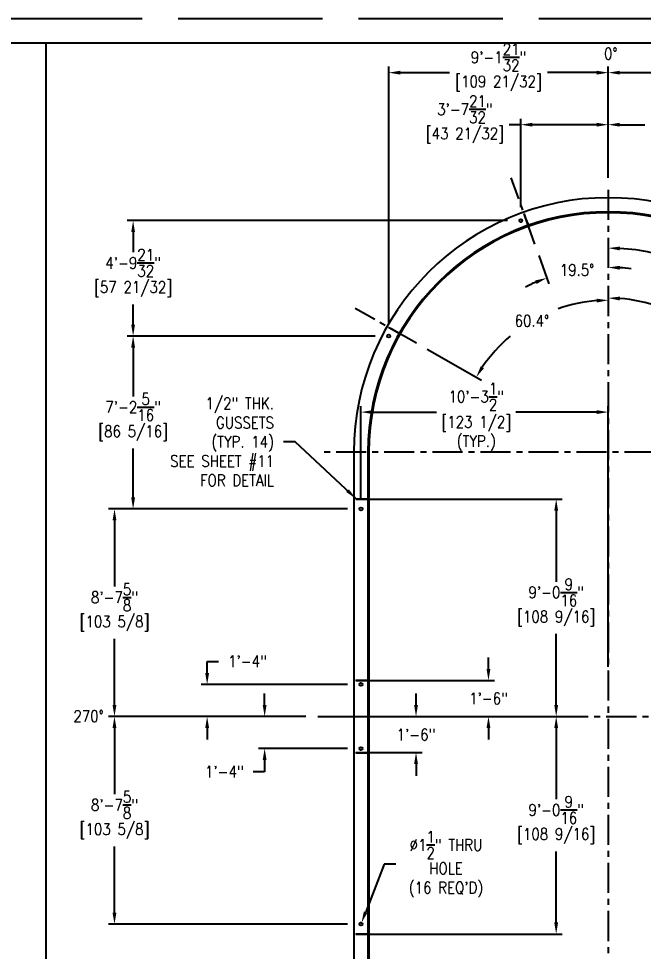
# Model space of a CAD drawing. Extents: x -965 to 2071, y 36 to 900.
# Drawn here: x 514.3 to 826.2, y 434.4 to 900 of the extents above; entities that cross this region are included whole.
import ezdxf
from ezdxf.enums import TextEntityAlignment as Align

# ---------------------------------------------------------------- set-up
doc = ezdxf.new("R2010")
doc.units = 0
doc.header["$LTSCALE"] = 12
doc.header["$MEASUREMENT"] = 0
doc.header["$PDMODE"] = 33
doc.header["$PDSIZE"] = -0.5
doc.linetypes.add('AM_ISO02W050', pattern=[7.5, 6, -1.5])
doc.linetypes.add('CENTER', pattern=[2, 1.25, -0.25, 0.25, -0.25])
doc.layers.get('0').update_dxf_attribs({"linetype": 'CONTINUOUS'})
doc.layers.get('Defpoints').update_dxf_attribs({"linetype": 'CONTINUOUS'})
for name, color, linetype in [('CENTER', 6, 'CENTER'), ('COVER', 3, 'CONTINUOUS'), ('DIM', 1, 'CONTINUOUS'), ('SHELL', 40, 'CONTINUOUS')]:
    doc.layers.add(name, color=color, linetype=linetype)
doc.layers.add('Equipment-AM_0', color=7, linetype='CONTINUOUS', lineweight=50)
doc.styles.add('ROMANS', font='ROMANS.shx', dxfattribs={"width": 0.85, "height": 5.76})
doc.styles.get("Standard").update_dxf_attribs({"font": 'sanss___.ttf'})
doc.dimstyles.get("Standard").update_dxf_attribs({"dimtxt": 0.18, "dimasz": 0.18, "dimexe": 0.18, "dimexo": 0.0625, "dimgap": 0.09, "dimtad": 0, "dimtih": 1, "dimtoh": 1, "dimdec": 4, "dimzin": 0, "dimdsep": 46, "dimtxsty": 'Standard', "dimcen": 0.09, "dimadec": 0, "dimazin": 0, "dimtfac": 1, "dimtdec": 4, "dimtofl": 0, "dimtmove": 0, "dimatfit": 3, "dimfxl": 1, "dimtolj": 1, "dimtzin": 0, "dimarcsym": 0})

# ---------------------------------------------------------------- blocks, each defined once
blk = doc.blocks.new('*D207')
at = {"layer": 'Defpoints', "color": 0, "transparency": 16777216}
for p in [(608.41, 567.64), (684.48, 567.64), (663.73, 551.64)]:
    blk.add_point(p, dxfattribs=at)
at = {"layer": 'DIM', "color": 0, "lineweight": -2, "transparency": 16777216}
for p, q in [((608.41, 573.4), (608.41, 579.16)), ((608.41, 579.16), (614.17, 579.16)), ((678.48, 567.64), (605.41, 567.64)), ((657.73, 551.64), (605.41, 551.64)), ((608.41, 545.88), (608.41, 540.12))]:
    blk.add_line(p, q, dxfattribs=at)
at = {"layer": 'DIM', "color": 0, "transparency": 16777216}
for points in [[(607.45, 573.4), (609.37, 573.4), (608.41, 567.64)], [(607.45, 545.88), (609.37, 545.88), (608.41, 551.64)]]:
    blk.add_solid(points, dxfattribs=at)
at = {"layer": 'DIM', "color": 0, "transparency": 16777216, "insert": (628.53, 579.16), "char_height": 5.76, "attachment_point": 5, "style": 'ROMANS'}
blk.add_mtext('\\A1;1\'-4"', dxfattribs=at)
blk = doc.blocks.new('*D208')
at = {"layer": 'Defpoints', "color": 0, "transparency": 16777216}
for p in [(663.73, 551.64), (637.13, 535.64), (684.48, 535.64)]:
    blk.add_point(p, dxfattribs=at)
at = {"layer": 'DIM', "color": 0, "lineweight": -2, "transparency": 16777216}
for p, q in [((637.13, 557.4), (637.13, 563.16)), ((657.73, 551.64), (634.13, 551.64)), ((678.48, 535.64), (634.13, 535.64)), ((637.13, 529.88), (637.13, 524.12)), ((637.13, 524.12), (631.37, 524.12))]:
    blk.add_line(p, q, dxfattribs=at)
at = {"layer": 'DIM', "color": 0, "transparency": 16777216}
for points in [[(636.17, 557.4), (638.09, 557.4), (637.13, 551.64)], [(636.17, 529.88), (638.09, 529.88), (637.13, 535.64)]]:
    blk.add_solid(points, dxfattribs=at)
at = {"layer": 'DIM', "color": 0, "transparency": 16777216, "insert": (617.01, 524.12), "char_height": 5.76, "attachment_point": 5, "style": 'ROMANS'}
blk.add_mtext('\\A1;1\'-4"', dxfattribs=at)
blk = doc.blocks.new('*D209')
at = {"layer": 'Defpoints', "color": 0, "transparency": 16777216}
for p in [(562.15, 655.26), (684.48, 655.26), (663.73, 551.64)]:
    blk.add_point(p, dxfattribs=at)
at = {"layer": 'DIM', "color": 0, "lineweight": -2, "transparency": 16777216}
for p, q in [((678.48, 655.26), (559.15, 655.26)), ((562.15, 649.5), (562.15, 616.48)), ((562.15, 557.4), (562.15, 590.42)), ((657.73, 551.64), (559.15, 551.64))]:
    blk.add_line(p, q, dxfattribs=at)
at = {"layer": 'DIM', "color": 0, "transparency": 16777216}
for points in [[(561.19, 649.5), (563.11, 649.5), (562.15, 655.26)], [(561.19, 557.4), (563.11, 557.4), (562.15, 551.64)]]:
    blk.add_solid(points, dxfattribs=at)
at = {"layer": 'DIM', "color": 0, "transparency": 16777216, "char_height": 5.76, "attachment_point": 5, "style": 'ROMANS'}
for s, insert in [('\\A1;8\'-7{\\H1x;\\S5/8;}"', (562.15, 611.13)), ('\\A1;[103 5/8]', (562.15, 598.1))]:
    blk.add_mtext(s, dxfattribs=dict(at, insert=insert))
blk = doc.blocks.new('*D210')
at = {"layer": 'Defpoints', "color": 0, "transparency": 16777216}
for p in [(685.23, 703.61), (685.23, 654.51), (808.73, 570.45)]:
    blk.add_point(p, dxfattribs=at)
at = {"layer": 'DIM', "color": 0, "lineweight": -2, "transparency": 16777216}
for p, q in [((685.23, 660.51), (685.23, 706.61)), ((690.99, 703.61), (722.94, 703.61)), ((802.97, 703.61), (762.63, 703.61)), ((808.73, 576.45), (808.73, 706.61))]:
    blk.add_line(p, q, dxfattribs=at)
at = {"layer": 'DIM', "color": 0, "transparency": 16777216}
for points in [[(690.99, 704.57), (690.99, 702.65), (685.23, 703.61)], [(802.97, 704.57), (802.97, 702.65), (808.73, 703.61)]]:
    blk.add_solid(points, dxfattribs=at)
at = {"layer": 'DIM', "color": 0, "transparency": 16777216, "char_height": 5.76, "attachment_point": 5, "style": 'ROMANS'}
for s, insert in [('\\A1;10\'-3{\\H1x;\\S1/2;}"', (742.79, 711.29)), ('\\A1;[123 1/2]\\P(TYP.)', (742.79, 692.91))]:
    blk.add_mtext(s, dxfattribs=dict(at, insert=insert))
blk = doc.blocks.new('*D211')
at = {"layer": 'Defpoints', "color": 0, "transparency": 16777216}
for p in [(663.73, 551.64), (562.15, 448.01), (684.48, 448.01)]:
    blk.add_point(p, dxfattribs=at)
at = {"layer": 'DIM', "color": 0, "lineweight": -2, "transparency": 16777216}
for p, q in [((657.73, 551.64), (559.15, 551.64)), ((562.15, 545.88), (562.15, 512.85)), ((562.15, 453.77), (562.15, 486.79)), ((678.48, 448.01), (559.15, 448.01))]:
    blk.add_line(p, q, dxfattribs=at)
at = {"layer": 'DIM', "color": 0, "transparency": 16777216}
for points in [[(561.19, 545.88), (563.11, 545.88), (562.15, 551.64)], [(561.19, 453.77), (563.11, 453.77), (562.15, 448.01)]]:
    blk.add_solid(points, dxfattribs=at)
at = {"layer": 'DIM', "color": 0, "transparency": 16777216, "char_height": 5.76, "attachment_point": 5, "style": 'ROMANS'}
for s, insert in [('\\A1;8\'-7{\\H1x;\\S5/8;}"', (562.15, 507.5)), ('\\A1;[103 5/8]', (562.15, 494.47))]:
    blk.add_mtext(s, dxfattribs=dict(at, insert=insert))
blk = doc.blocks.new('*D212')
at = {"layer": 'Defpoints', "color": 0, "transparency": 16777216}
for p in [(571.45, 741.57), (698.32, 741.57), (684.48, 655.26)]:
    blk.add_point(p, dxfattribs=at)
at = {"layer": 'DIM', "color": 0, "lineweight": -2, "transparency": 16777216}
for p, q in [((692.32, 741.57), (568.45, 741.57)), ((571.45, 735.81), (571.45, 711.45)), ((571.45, 661.02), (571.45, 685.39)), ((678.48, 655.26), (568.45, 655.26))]:
    blk.add_line(p, q, dxfattribs=at)
at = {"layer": 'DIM', "color": 0, "transparency": 16777216}
for points in [[(570.49, 735.81), (572.41, 735.81), (571.45, 741.57)], [(570.49, 661.02), (572.41, 661.02), (571.45, 655.26)]]:
    blk.add_solid(points, dxfattribs=at)
at = {"layer": 'DIM', "color": 0, "transparency": 16777216, "char_height": 5.76, "attachment_point": 5, "style": 'ROMANS'}
for s, insert in [('\\A1;7\'-2{\\H1x;\\S5/16;}"', (571.45, 706.1)), ('\\A1;[86 5/16]', (571.45, 693.07))]:
    blk.add_mtext(s, dxfattribs=dict(at, insert=insert))
blk = doc.blocks.new('*D213')
at = {"layer": 'Defpoints', "color": 0, "transparency": 16777216}
for p in [(571.45, 799.23), (764.32, 799.23), (698.32, 741.57)]:
    blk.add_point(p, dxfattribs=at)
at = {"layer": 'DIM', "color": 0, "lineweight": -2, "transparency": 16777216}
for p, q in [((758.32, 799.23), (568.45, 799.23)), ((571.45, 793.47), (571.45, 783.43)), ((571.45, 747.33), (571.45, 757.37)), ((692.32, 741.57), (568.45, 741.57))]:
    blk.add_line(p, q, dxfattribs=at)
at = {"layer": 'DIM', "color": 0, "transparency": 16777216}
for points in [[(570.49, 793.47), (572.41, 793.47), (571.45, 799.23)], [(570.49, 747.33), (572.41, 747.33), (571.45, 741.57)]]:
    blk.add_solid(points, dxfattribs=at)
at = {"layer": 'DIM', "color": 0, "transparency": 16777216, "char_height": 5.76, "attachment_point": 5, "style": 'ROMANS'}
for s, insert in [('\\A1;4\'-9{\\H1x;\\S21/32;}"', (571.45, 778.08)), ('\\A1;[57 21/32]', (571.45, 765.05))]:
    blk.add_mtext(s, dxfattribs=dict(at, insert=insert))
blk = doc.blocks.new('*D214')
at = {"layer": 'Defpoints', "color": 0, "transparency": 16777216}
for p in [(699.07, 873.04), (808.73, 814.57), (699.07, 742.32)]:
    blk.add_point(p, dxfattribs=at)
at = {"layer": 'DIM', "color": 0, "lineweight": -2, "transparency": 16777216}
for p, q in [((699.07, 748.32), (699.07, 876.04)), ((808.73, 820.57), (808.73, 876.04)), ((704.83, 873.04), (729.39, 873.04)), ((802.97, 873.04), (778.41, 873.04))]:
    blk.add_line(p, q, dxfattribs=at)
at = {"layer": 'DIM', "color": 0, "transparency": 16777216}
for points in [[(704.83, 874), (704.83, 872.08), (699.07, 873.04)], [(802.97, 874), (802.97, 872.08), (808.73, 873.04)]]:
    blk.add_solid(points, dxfattribs=at)
at = {"layer": 'DIM', "color": 0, "transparency": 16777216, "char_height": 5.76, "attachment_point": 5, "style": 'ROMANS'}
for s, insert in [('\\A1;9\'-1{\\H1x;\\S21/32;}"', (753.9, 880.72)), ('\\A1;[109 21/32]', (753.9, 867.69))]:
    blk.add_mtext(s, dxfattribs=dict(at, insert=insert))
blk = doc.blocks.new('*D215')
at = {"layer": 'Defpoints', "color": 0, "transparency": 16777216}
for p in [(765.07, 847.07), (808.73, 814.57), (765.07, 799.98)]:
    blk.add_point(p, dxfattribs=at)
at = {"layer": 'DIM', "color": 0, "lineweight": -2, "transparency": 16777216}
for p, q in [((765.07, 805.98), (765.07, 850.07)), ((808.73, 820.57), (808.73, 850.07)), ((765.07, 847.07), (759.31, 847.07)), ((802.97, 847.07), (770.83, 847.07))]:
    blk.add_line(p, q, dxfattribs=at)
at = {"layer": 'DIM', "color": 0, "transparency": 16777216}
for points in [[(770.83, 848.03), (770.83, 846.11), (765.07, 847.07)], [(802.97, 848.03), (802.97, 846.11), (808.73, 847.07)]]:
    blk.add_solid(points, dxfattribs=at)
at = {"layer": 'DIM', "color": 0, "transparency": 16777216, "char_height": 5.76, "attachment_point": 5, "style": 'ROMANS'}
for s, insert in [('\\A1;3\'-7{\\H1x;\\S21/32;}"', (737.14, 854.75)), ('\\A1;[43 21/32]', (737.14, 841.72))]:
    blk.add_mtext(s, dxfattribs=dict(at, insert=insert))
blk = doc.blocks.new('*D216')
at = {"layer": 'Defpoints', "color": 0, "transparency": 16777216}
for p in [(889.5, 847.07), (808.73, 814.57), (889.5, 777.81)]:
    blk.add_point(p, dxfattribs=at)
at = {"layer": 'DIM', "color": 0, "lineweight": -2, "transparency": 16777216}
for p, q in [((808.73, 820.57), (808.73, 850.07)), ((889.5, 783.81), (889.5, 850.07)), ((814.49, 847.07), (826.94, 847.07)), ((883.74, 847.07), (871.29, 847.07))]:
    blk.add_line(p, q, dxfattribs=at)
at = {"layer": 'DIM', "color": 0, "transparency": 16777216}
for points in [[(814.49, 848.03), (814.49, 846.11), (808.73, 847.07)], [(883.74, 848.03), (883.74, 846.11), (889.5, 847.07)]]:
    blk.add_solid(points, dxfattribs=at)
at = {"layer": 'DIM', "color": 0, "transparency": 16777216, "char_height": 5.76, "attachment_point": 5, "style": 'ROMANS'}
for s, insert in [('\\A1;6\'-8{\\H1x;\\S25/32;}"', (849.11, 854.75)), ('\\A1;[80 25/32]', (849.11, 841.72))]:
    blk.add_mtext(s, dxfattribs=dict(at, insert=insert))
blk = doc.blocks.new('*D217')
at = {"layer": 'Defpoints', "color": 0, "transparency": 16777216}
for p in [(917.1, 873.04), (808.73, 814.57), (917.1, 743.6)]:
    blk.add_point(p, dxfattribs=at)
at = {"layer": 'DIM', "color": 0, "lineweight": -2, "transparency": 16777216}
for p, q in [((808.73, 820.57), (808.73, 876.04)), ((917.1, 749.6), (917.1, 876.04)), ((814.49, 873.04), (843.07, 873.04)), ((911.34, 873.04), (882.76, 873.04))]:
    blk.add_line(p, q, dxfattribs=at)
at = {"layer": 'DIM', "color": 0, "transparency": 16777216}
for points in [[(814.49, 874), (814.49, 872.08), (808.73, 873.04)], [(911.34, 874), (911.34, 872.08), (917.1, 873.04)]]:
    blk.add_solid(points, dxfattribs=at)
at = {"layer": 'DIM', "color": 0, "transparency": 16777216, "char_height": 5.76, "attachment_point": 5, "style": 'ROMANS'}
for s, insert in [('\\A1;9\'-0{\\H1x;\\S3/8;}"', (862.92, 880.72)), ('\\A1;[108 3/8]', (862.92, 867.69))]:
    blk.add_mtext(s, dxfattribs=dict(at, insert=insert))
blk = doc.blocks.new('*D232')
at = {"layer": 'Defpoints', "color": 0, "transparency": 16777216}
for p in [(684.96, 447.31), (685.5, 448.71)]:
    blk.add_point(p, dxfattribs=at)
at = {"layer": 'DIM', "color": 0, "lineweight": -2, "transparency": 16777216}
for p, q in [((696.85, 477.94), (687.58, 454.08)), ((702.61, 477.94), (696.85, 477.94))]:
    blk.add_line(p, q, dxfattribs=at)
at = {"layer": 'DIM', "color": 0, "transparency": 16777216}
blk.add_solid([(686.69, 454.43), (688.48, 453.73), (685.5, 448.71)], dxfattribs=at)
at = {"layer": 'DIM', "color": 0, "transparency": 16777216, "insert": (727.69, 477.94), "char_height": 5.76, "attachment_point": 5, "style": 'ROMANS'}
blk.add_mtext('\\A1;∅1{\\H1x;\\S1/2;}" THRU\\PHOLE\\P(16 REQ\'D)', dxfattribs=at)
blk = doc.blocks.new('A$C85d14db1')
at = {"layer": 'Equipment-AM_0', "lineweight": 18}
for p, q in [((-41.81, 250.86), (-42.28, 250.69)), ((-42.28, 250.69), (-41.59, 248.81)), ((-41.81, 250.86), (-41.12, 248.99)), ((-41.12, 248.99), (-41.59, 248.81)), ((-41.59, 248.81), (-40.22, 245.06)), ((-41.12, 248.99), (-39.75, 245.23)), ((-39.75, 245.23), (-39.99, 245.14)), ((-109.44, 194.44), (-109.69, 194)), ((-109.69, 194), (-107.95, 193.01)), ((-109.44, 194.44), (-107.71, 193.45)), ((-107.71, 193.45), (-107.95, 193.01)), ((-107.95, 193.01), (-104.48, 191.03)), ((-107.71, 193.45), (-104.23, 191.47)), ((-104.35, 191.25), (-104.48, 191.03)), ((-126, 108.82), (-126, 108.32)), ((-126, 108.82), (-124, 108.82)), ((-126, 108.32), (-124, 108.32)), ((-124, 108.82), (-124, 108.32)), ((-124, 108.82), (-120, 108.82)), ((-124, 108.32), (-120, 108.32)), ((-126, 18.25), (-126, 17.75)), ((-126, 18.25), (-124, 18.25)), ((-126, 17.75), (-124, 17.75)), ((-124, 18.25), (-124, 17.75)), ((-124, 18.25), (-120, 18.25)), ((-124, 17.75), (-120, 17.75)), ((-126, -17.75), (-126, -18.25)), ((-126, -17.75), (-124, -17.75)), ((-126, -18.25), (-124, -18.25)), ((-124, -17.75), (-124, -18.25)), ((-124, -17.75), (-120, -17.75)), ((-124, -18.25), (-120, -18.25)), ((-126, -108.32), (-126, -108.82)), ((-126, -108.32), (-124, -108.32)), ((-126, -108.82), (-124, -108.82)), ((-124, -108.32), (-124, -108.82)), ((-124, -108.32), (-120, -108.32)), ((-124, -108.82), (-120, -108.82))]:
    blk.add_line(p, q, dxfattribs=at)
blk = doc.blocks.new('*D233')
at = {"layer": 'Defpoints', "color": 0, "transparency": 16777216}
for p in [(663.73, 551.64), (682.73, 533.64), (712.72, 533.64)]:
    blk.add_point(p, dxfattribs=at)
at = {"layer": 'DIM', "color": 0, "lineweight": -2, "transparency": 16777216}
for p, q in [((712.72, 557.4), (712.72, 563.16)), ((669.73, 551.64), (715.72, 551.64)), ((688.73, 533.64), (715.72, 533.64)), ((712.72, 527.88), (712.72, 522.12))]:
    blk.add_line(p, q, dxfattribs=at)
at = {"layer": 'DIM', "color": 0, "transparency": 16777216}
for points in [[(711.76, 557.4), (713.68, 557.4), (712.72, 551.64)], [(711.76, 527.88), (713.68, 527.88), (712.72, 533.64)]]:
    blk.add_solid(points, dxfattribs=at)
at = {"layer": 'DIM', "color": 0, "transparency": 16777216, "insert": (712.72, 542.64), "char_height": 5.76, "attachment_point": 5, "style": 'ROMANS'}
blk.add_mtext('\\A1;1\'-6"', dxfattribs=at)
blk = doc.blocks.new('*D234')
at = {"layer": 'Defpoints', "color": 0, "transparency": 16777216}
for p in [(682.73, 569.64), (748.9, 569.64), (663.73, 551.64)]:
    blk.add_point(p, dxfattribs=at)
at = {"layer": 'DIM', "color": 0, "lineweight": -2, "transparency": 16777216}
for p, q in [((748.9, 575.4), (748.9, 581.16)), ((688.73, 569.64), (751.9, 569.64)), ((669.73, 551.64), (751.9, 551.64)), ((748.9, 545.88), (748.9, 540.12))]:
    blk.add_line(p, q, dxfattribs=at)
at = {"layer": 'DIM', "color": 0, "transparency": 16777216}
for points in [[(747.94, 575.4), (749.86, 575.4), (748.9, 569.64)], [(747.94, 545.88), (749.86, 545.88), (748.9, 551.64)]]:
    blk.add_solid(points, dxfattribs=at)
at = {"layer": 'DIM', "color": 0, "transparency": 16777216, "insert": (748.9, 560.64), "char_height": 5.76, "attachment_point": 5, "style": 'ROMANS'}
blk.add_mtext('\\A1;1\'-6"', dxfattribs=at)
blk = doc.blocks.new('*D235')
at = {"layer": 'Defpoints', "color": 0, "transparency": 16777216}
for p in [(682.73, 660.2), (782.71, 660.2), (663.73, 551.64)]:
    blk.add_point(p, dxfattribs=at)
at = {"layer": 'DIM', "color": 0, "lineweight": -2, "transparency": 16777216}
for p, q in [((688.73, 660.2), (785.71, 660.2)), ((782.71, 654.44), (782.71, 618.95)), ((782.71, 557.4), (782.71, 592.89)), ((669.73, 551.64), (785.71, 551.64))]:
    blk.add_line(p, q, dxfattribs=at)
at = {"layer": 'DIM', "color": 0, "transparency": 16777216}
for points in [[(781.75, 654.44), (783.67, 654.44), (782.71, 660.2)], [(781.75, 557.4), (783.67, 557.4), (782.71, 551.64)]]:
    blk.add_solid(points, dxfattribs=at)
at = {"layer": 'DIM', "color": 0, "transparency": 16777216, "char_height": 5.76, "attachment_point": 5, "style": 'ROMANS'}
for s, insert in [('\\A1;9\'-0{\\H1x;\\S9/16;}"', (782.71, 613.6)), ('\\A1;[108 9/16]', (782.71, 600.57))]:
    blk.add_mtext(s, dxfattribs=dict(at, insert=insert))
blk = doc.blocks.new('*D236')
at = {"layer": 'Defpoints', "color": 0, "transparency": 16777216}
for p in [(663.73, 551.64), (682.73, 443.07), (782.71, 443.07)]:
    blk.add_point(p, dxfattribs=at)
at = {"layer": 'DIM', "color": 0, "lineweight": -2, "transparency": 16777216}
for p, q in [((669.73, 551.64), (785.71, 551.64)), ((782.71, 545.88), (782.71, 510.38)), ((782.71, 448.83), (782.71, 484.32)), ((688.73, 443.07), (785.71, 443.07))]:
    blk.add_line(p, q, dxfattribs=at)
at = {"layer": 'DIM', "color": 0, "transparency": 16777216}
for points in [[(781.75, 545.88), (783.67, 545.88), (782.71, 551.64)], [(781.75, 448.83), (783.67, 448.83), (782.71, 443.07)]]:
    blk.add_solid(points, dxfattribs=at)
at = {"layer": 'DIM', "color": 0, "transparency": 16777216, "char_height": 5.76, "attachment_point": 5, "style": 'ROMANS'}
for s, insert in [('\\A1;9\'-0{\\H1x;\\S9/16;}"', (782.71, 505.03)), ('\\A1;[108 9/16]', (782.71, 492))]:
    blk.add_mtext(s, dxfattribs=dict(at, insert=insert))
blk = doc.blocks.new('*D239')
at = {"layer": 'Defpoints', "color": 0, "transparency": 16777216}
for p in [(808.73, 814.57), (901.97, 795.08), (854.34, 774.67), (879.38, 768.08), (808.73, 279.66)]:
    blk.add_point(p, dxfattribs=at)
at = {"layer": 'DIM', "color": 0, "lineweight": -2, "transparency": 16777216}
blk.add_line((875.53, 763.47), (872.14, 759.43), dxfattribs=at)
for start, end in [(77.7728, 86.7584), (53.3221, 61.9053)]:
    blk.add_arc((808.73, 683.64), 101.82, start, end, dxfattribs=at)
at = {"layer": 'DIM', "color": 0, "transparency": 16777216}
for points in [[(814.46, 784.34), (814.51, 786.25), (808.73, 785.46)], [(870.14, 766.05), (868.95, 764.54), (874.07, 761.73)]]:
    blk.add_solid(points, dxfattribs=at)
at = {"layer": 'DIM', "color": 0, "transparency": 16777216, "insert": (843.49, 779.34), "char_height": 5.76, "attachment_point": 5, "style": 'ROMANS'}
blk.add_mtext('\\A1;39.9°', dxfattribs=at)
blk = doc.blocks.new('*D240')
at = {"layer": 'Defpoints', "color": 0, "transparency": 16777216}
for p in [(808.73, 814.57), (935.09, 755.39), (858.42, 742.29), (904.47, 738), (808.73, 279.66)]:
    blk.add_point(p, dxfattribs=at)
at = {"layer": 'DIM', "color": 0, "lineweight": -2, "transparency": 16777216}
blk.add_line((899.25, 735.04), (872.97, 720.12), dxfattribs=at)
for start, end in [(70.5492, 85.7062), (33.8844, 49.848)]:
    blk.add_arc((808.73, 683.64), 76.88, start, end, dxfattribs=at)
at = {"layer": 'DIM', "color": 0, "transparency": 16777216}
for points in [[(814.45, 759.34), (814.52, 761.26), (808.73, 760.52)], [(873.37, 727), (871.73, 725.99), (875.58, 721.6)]]:
    blk.add_solid(points, dxfattribs=at)
at = {"layer": 'DIM', "color": 0, "transparency": 16777216, "insert": (847.4, 750.08), "char_height": 5.76, "attachment_point": 5, "style": 'ROMANS'}
blk.add_mtext('\\A1;60.4°', dxfattribs=at)
blk = doc.blocks.new('*D241')
at = {"layer": 'Defpoints', "color": 0, "transparency": 16777216}
for p in [(760.24, 820.62), (808.73, 814.57), (771.99, 787.42), (798.3, 775.23), (808.73, 279.66)]:
    blk.add_point(p, dxfattribs=at)
at = {"layer": 'DIM', "color": 0, "lineweight": -2, "transparency": 16777216}
blk.add_line((773.99, 781.77), (778.97, 767.71), dxfattribs=at)
for start, end in [(82.8392, 86.4196), (113.072, 116.6524)]:
    blk.add_arc((808.73, 683.64), 92.19, start, end, dxfattribs=at)
at = {"layer": 'DIM', "color": 0, "transparency": 16777216}
for points in [[(814.45, 774.69), (814.51, 776.61), (808.73, 775.83)], [(772.25, 769.35), (772.95, 767.56), (777.97, 770.54)]]:
    blk.add_solid(points, dxfattribs=at)
at = {"layer": 'DIM', "color": 0, "transparency": 16777216, "insert": (793.12, 774.5), "char_height": 5.76, "attachment_point": 5, "style": 'ROMANS'}
blk.add_mtext('\\A1;19.5°', dxfattribs=at)
blk = doc.blocks.new('*D242')
at = {"layer": 'Defpoints', "color": 0, "transparency": 16777216}
for p in [(808.73, 814.57), (682.37, 755.39), (782.63, 754.82), (712.99, 738), (808.73, 279.66)]:
    blk.add_point(p, dxfattribs=at)
at = {"layer": 'DIM', "color": 0, "lineweight": -2, "transparency": 16777216}
blk.add_line((718.21, 735.04), (745.41, 719.59), dxfattribs=at)
for start, end in [(94.3538, 109.3064), (130.2759, 146.0556)]:
    blk.add_arc((808.73, 683.64), 75.82, start, end, dxfattribs=at)
at = {"layer": 'DIM', "color": 0, "transparency": 16777216}
for points in [[(802.94, 760.2), (803.01, 758.28), (808.73, 759.46)], [(746.65, 725.47), (745.01, 726.48), (742.8, 721.08)]]:
    blk.add_solid(points, dxfattribs=at)
at = {"layer": 'DIM', "color": 0, "transparency": 16777216, "insert": (770.58, 749.16), "char_height": 5.76, "attachment_point": 5, "style": 'ROMANS'}
blk.add_mtext('\\A1;60.4°', dxfattribs=at)
blk = doc.blocks.new('*D243')
at = {"layer": 'Defpoints', "color": 0, "transparency": 16777216}
for p in [(808.73, 814.57), (833.23, 322.84), (847.69, 319.75), (808.73, 279.66), (866.46, 271.64)]:
    blk.add_point(p, dxfattribs=at)
at = {"layer": 'DIM', "color": 0, "lineweight": -2, "transparency": 16777216}
blk.add_line((845.51, 325.34), (843.93, 329.41), dxfattribs=at)
for start, end in [(294.6162, 297.9218), (263.3889, 266.6944)]:
    blk.add_arc((808.73, 419.64), 99.85, start, end, dxfattribs=at)
at = {"layer": 'DIM', "color": 0, "transparency": 16777216}
for points in [[(850.69, 327.97), (849.95, 329.74), (845.02, 326.61)], [(803, 320.91), (802.94, 318.99), (808.73, 319.78)]]:
    blk.add_solid(points, dxfattribs=at)
at = {"layer": 'DIM', "color": 0, "transparency": 16777216, "insert": (826.69, 321.41), "char_height": 5.76, "attachment_point": 5, "style": 'ROMANS'}
blk.add_mtext('\\A1;21.3°', dxfattribs=at)
blk = doc.blocks.new('*D244')
at = {"layer": 'Defpoints', "color": 0, "transparency": 16777216}
for p in [(808.73, 814.57), (799.24, 336.34), (772.95, 318.56), (808.73, 279.66), (755.72, 269.88)]:
    blk.add_point(p, dxfattribs=at)
at = {"layer": 'DIM', "color": 0, "lineweight": -2, "transparency": 16777216}
for p, q in [((775.39, 342.71), (769.63, 342.71)), ((774.95, 324.22), (781.75, 343.43))]:
    blk.add_line(p, q, dxfattribs=at)
for start, end in [(246.5712, 250.5084), (254.4456, 266.0628)]:
    blk.add_arc((808.73, 419.64), 83.84, start, end, dxfattribs=at)
at = {"layer": 'DIM', "color": 0, "transparency": 16777216}
for points in [[(785.96, 337.95), (786.54, 339.78), (780.75, 340.6)], [(803, 336.95), (802.94, 335.04), (808.73, 335.8)]]:
    blk.add_solid(points, dxfattribs=at)
at = {"layer": 'DIM', "color": 0, "transparency": 16777216, "insert": (756.79, 342.71), "char_height": 5.76, "attachment_point": 5, "style": 'ROMANS'}
blk.add_mtext('\\A1;19.5°', dxfattribs=at)
blk = doc.blocks.new('*D245')
at = {"layer": 'Defpoints', "color": 0, "transparency": 16777216}
for p in [(808.73, 814.57), (903.6, 369.68), (831.33, 359.95), (949.29, 345.62), (808.73, 279.66)]:
    blk.add_point(p, dxfattribs=at)
at = {"layer": 'DIM', "color": 0, "lineweight": -2, "transparency": 16777216}
blk.add_line((898.29, 372.47), (862.55, 391.3), dxfattribs=at)
for start, end in [(312.6246, 327.0561), (275.1726, 288.1715)]:
    blk.add_arc((808.73, 419.64), 63.82, start, end, dxfattribs=at)
at = {"layer": 'DIM', "color": 0, "transparency": 16777216}
for points in [[(861.46, 385.41), (863.12, 384.44), (865.2, 389.9)], [(814.53, 355.11), (814.44, 357.03), (808.73, 355.81)]]:
    blk.add_solid(points, dxfattribs=at)
at = {"layer": 'DIM', "color": 0, "transparency": 16777216, "insert": (841.71, 364.99), "char_height": 5.76, "attachment_point": 5, "style": 'ROMANS'}
blk.add_mtext('\\A1;62.2°', dxfattribs=at)
blk = doc.blocks.new('*D246')
at = {"layer": 'Defpoints', "color": 0, "transparency": 16777216}
for p in [(808.73, 814.57), (767.39, 370.85), (715.49, 366.69), (670.59, 341.19), (808.73, 279.66)]:
    blk.add_point(p, dxfattribs=at)
at = {"layer": 'DIM', "color": 0, "lineweight": -2, "transparency": 16777216}
blk.add_line((720.71, 369.65), (755.73, 389.54), dxfattribs=at)
for start, end in [(214.7532, 228.085), (252.6262, 264.8374)]:
    blk.add_arc((808.73, 419.64), 63.95, start, end, dxfattribs=at)
at = {"layer": 'DIM', "color": 0, "transparency": 16777216}
for points in [[(755.37, 382.67), (757, 383.69), (753.12, 388.06)], [(803.02, 356.91), (802.93, 354.99), (808.73, 355.69)]]:
    blk.add_solid(points, dxfattribs=at)
at = {"layer": 'DIM', "color": 0, "transparency": 16777216, "insert": (776.56, 364.37), "char_height": 5.76, "attachment_point": 5, "style": 'ROMANS'}
blk.add_mtext('\\A1;60.4°', dxfattribs=at)

msp = doc.modelspace()

# ---------------------------------------------------------------- linework, layer by layer
for p, q in [((-24, 888), (1080, 888)), ((528, 72), (528, 888))]:
    msp.add_line(p, q)
at = {"layer": 'CENTER'}
for p, q in [((771.991389, 787.424176), (760.242004, 820.618901)), ((808.727548, 814.570293), (808.727548, 279.655073)), ((712.989169, 738.002245), (682.369007, 755.390274)), ((951.872821, 683.636051), (665.582275, 683.636051)), ((663.732887, 551.636051), (956.067798, 551.636051))]:
    msp.add_line(p, q, dxfattribs=at)
at = {"layer": 'Defpoints', "linetype": 'AM_ISO02W050'}
msp.add_line((-36, 900), (1116, 900), dxfattribs=at)
at = {"layer": 'SHELL'}
msp.add_line((681.727548, 683.636051), (681.727548, 419.636051), dxfattribs=at)
for points in [[(928.727548, 683.636051, 1), (688.727548, 683.636051), (688.727548, 419.636051, 1), (928.727548, 419.636051)], [(928.227548, 683.636051, 1), (689.227548, 683.636051), (689.227548, 419.636051, 1), (928.227548, 419.636051)]]:
    msp.add_lwpolyline(points, format="xyb", close=True, dxfattribs=at)
for centre in [(765.071298, 799.229801), (699.071298, 741.573551), (685.227548, 655.261051), (685.227548, 567.636051), (685.227548, 535.636051), (685.227548, 448.011051)]:
    msp.add_circle(centre, 0.75, dxfattribs=at)
msp.add_arc((808.727548, 683.636051), 127, 0, 180, dxfattribs=at)

# ---------------------------------------------------------------- block references
at = {"layer": 'COVER'}
msp.add_blockref('A$C85d14db1', (808.727548, 551.636051), dxfattribs=at)

# ---------------------------------------------------------------- texts
at = {"layer": 'DIM', "style": 'ROMANS', "width": 0.85}
for s, p in [('0%%D', (809.977344, 882.517932)), ('270%%D', (549.173643, 551.848777))]:
    msp.add_text(s, height=5.76, dxfattribs=at).set_placement(p, align=Align.MIDDLE_CENTER)
at = {"layer": 'DIM', "insert": (641.778543, 688.745315), "char_height": 5.76, "attachment_point": 6, "style": 'ROMANS'}
msp.add_mtext('\\A1;1/2" THK.\\PGUSSETS\\P(TYP. 14)\\PSEE SHEET #11\\PFOR DETAIL', dxfattribs=at)

# ---------------------------------------------------------------- dimensions: what is measured, and where the dimension line sits
at = {"layer": 'DIM'}
for base, p2, picture, middle in [((699.071298, 873.040334), (699.071298, 742.323551), '*D214', (753.899423, 873.040334)), ((917.102548, 873.040334), (917.102548, 743.604801), '*D217', (862.915048, 873.040334))]:
    dim = msp.add_linear_dim(base=base, p1=(808.727548, 814.570293), p2=p2, dimstyle='Standard', override={"dimscale": 48, "dimtxt": 5.76, "dimasz": 0.12, "dimexe": 0.0625, "dimexo": 0.125, "dimgap": 0.02, "dimdec": 5, "dimzin": 3, "dimlunit": 4, "dimpost": '\\X', "dimtxsty": 'ROMANS', "dimcen": 0}, dxfattribs=at)
    dim.commit()
    dim.dimension.update_dxf_attribs({"geometry": picture, "text_midpoint": middle})
for base, p2, picture, middle in [((765.071298, 847.071874), (765.071298, 799.979801), '*D215', (737.135298, 847.071874)), ((889.49661, 847.071874), (889.49661, 777.813456), '*D216', (849.112079, 847.071874))]:
    dim = msp.add_linear_dim(base=base, p1=(808.727548, 814.570293), p2=p2, dimstyle='Standard', override={"dimscale": 48, "dimtxt": 5.76, "dimasz": 0.12, "dimexe": 0.0625, "dimexo": 0.125, "dimgap": 0.02, "dimdec": 5, "dimzin": 3, "dimlunit": 4, "dimpost": '\\X', "dimtxsty": 'ROMANS', "dimcen": 0}, dxfattribs=at)
    dim.commit()
    dim.dimension.update_dxf_attribs({"geometry": picture, "text_midpoint": middle, "dimtype": 160})
for base, line1, line2, picture, middle in [((798.295878, 775.233486), ((771.991389, 787.424176), (760.242004, 820.618901)), ((808.727548, 814.570293), (808.727548, 279.655073)), '*D241', (793.121965, 774.495149)), ((833.234128, 322.837383), ((808.727548, 814.570293), (808.727548, 279.655073)), ((847.694306, 319.746298), (866.459584, 271.642244)), '*D243', (826.688552, 321.412037))]:
    dim = msp.add_angular_dim_2l(base=base, line1=line1, line2=line2, dimstyle='Standard', override={"dimscale": 48, "dimtxt": 5.76, "dimasz": 0.12, "dimexe": 0.0625, "dimexo": 0.125, "dimgap": 0.1, "dimzin": 3, "dimlunit": 4, "dimpost": '\\X', "dimtxsty": 'ROMANS', "dimcen": 0, "dimadec": 1}, dxfattribs=at)
    dim.commit()
    dim.dimension.update_dxf_attribs({"geometry": picture, "text_midpoint": middle, "dimtype": 162})
for base, line1, line2, picture, middle in [((767.389613, 370.845325), ((715.490631, 366.690341), (670.590393, 341.193199)), ((808.727548, 814.570293), (808.727548, 279.655073)), '*D246', (776.555843, 364.369956)), ((782.626272, 754.820722), ((712.989169, 738.002245), (682.369007, 755.390274)), ((808.727548, 814.570293), (808.727548, 279.655073)), '*D242', (770.583659, 749.161449)), ((799.240849, 336.336126), ((808.727548, 814.570293), (808.727548, 279.655073)), ((772.951235, 318.559712), (755.722384, 269.884232)), '*D244', (756.789221, 342.709726)), ((854.339762, 774.669964), ((808.727548, 814.570293), (808.727548, 279.655073)), ((879.378456, 768.075198), (901.97485, 795.081508)), '*D239', (843.485371, 779.341542)), ((858.424364, 742.292676), ((808.727548, 814.570293), (808.727548, 279.655073)), ((904.465927, 738.002245), (935.086089, 755.390274)), '*D240', (847.404645, 750.077419)), ((831.332336, 359.949423), ((808.727548, 814.570293), (808.727548, 279.655073)), ((903.598368, 369.677084), (949.285447, 345.618272)), '*D245', (841.70833, 364.994144))]:
    dim = msp.add_angular_dim_2l(base=base, line1=line1, line2=line2, dimstyle='Standard', override={"dimscale": 48, "dimtxt": 5.76, "dimasz": 0.12, "dimexe": 0.0625, "dimexo": 0.125, "dimgap": 0.1, "dimzin": 3, "dimlunit": 4, "dimpost": '\\X', "dimtxsty": 'ROMANS', "dimcen": 0, "dimadec": 1}, dxfattribs=at)
    dim.commit()
    dim.dimension.update_dxf_attribs({"geometry": picture, "text_midpoint": middle})
for base, p1, p2, override, picture, middle in [((571.450081, 799.229801), (698.321298, 741.573551), (764.321298, 799.229801), {"dimscale": 48, "dimtxt": 5.76, "dimasz": 0.12, "dimexe": 0.0625, "dimexo": 0.125, "dimgap": 0.02, "dimdec": 5, "dimzin": 3, "dimlunit": 4, "dimpost": '\\X', "dimtxsty": 'ROMANS', "dimcen": 0}, '*D213', (571.450081, 770.401676)), ((571.450081, 741.573551), (684.477548, 655.261051), (698.321298, 741.573551), {"dimscale": 48, "dimtxt": 5.76, "dimasz": 0.12, "dimexe": 0.0625, "dimexo": 0.125, "dimgap": 0.02, "dimdec": 5, "dimzin": 3, "dimlunit": 4, "dimpost": '\\X', "dimtxsty": 'ROMANS', "dimcen": 0}, '*D212', (571.450081, 698.417301)), ((782.709497, 660.201704), (663.732887, 551.636051), (682.727548, 660.201704), {"dimscale": 48, "dimtxt": 5.76, "dimasz": 0.12, "dimexe": 0.0625, "dimexo": 0.125, "dimgap": 0.02, "dimdec": 5, "dimzin": 3, "dimlunit": 4, "dimpost": '\\X', "dimtxsty": 'ROMANS', "dimcen": 0}, '*D235', (782.709497, 605.918877)), ((562.153293, 655.261051), (663.732887, 551.636051), (684.477548, 655.261051), {"dimscale": 48, "dimtxt": 5.76, "dimasz": 0.12, "dimexe": 0.0625, "dimexo": 0.125, "dimgap": 0.02, "dimdec": 5, "dimzin": 3, "dimlunit": 4, "dimpost": '\\X', "dimtxsty": 'ROMANS', "dimcen": 0}, '*D209', (562.153293, 603.448551)), ((608.411184, 567.636051), (663.732887, 551.636051), (684.477548, 567.636051), {"dimscale": 48, "dimtxt": 5.76, "dimasz": 0.12, "dimexe": 0.0625, "dimexo": 0.125, "dimgap": 0.1, "dimzin": 3, "dimlunit": 4, "dimpost": '\\X', "dimtxsty": 'ROMANS', "dimcen": 0}, '*D207', (628.530042, 579.156051)), ((748.901178, 569.636051), (663.732887, 551.636051), (682.727548, 569.636051), {"dimscale": 48, "dimtxt": 5.76, "dimasz": 0.12, "dimexe": 0.0625, "dimexo": 0.125, "dimgap": 0.1, "dimzin": 3, "dimlunit": 4, "dimpost": '\\X', "dimtxsty": 'ROMANS', "dimcen": 0}, '*D234', (748.901178, 560.636051)), ((712.717346, 533.636051), (663.732887, 551.636051), (682.727548, 533.636051), {"dimscale": 48, "dimtxt": 5.76, "dimasz": 0.12, "dimexe": 0.0625, "dimexo": 0.125, "dimgap": 0.1, "dimzin": 3, "dimlunit": 4, "dimpost": '\\X', "dimtxsty": 'ROMANS', "dimcen": 0}, '*D233', (712.717346, 542.636051)), ((562.153293, 448.011051), (663.732887, 551.636051), (684.477548, 448.011051), {"dimscale": 48, "dimtxt": 5.76, "dimasz": 0.12, "dimexe": 0.0625, "dimexo": 0.125, "dimgap": 0.02, "dimdec": 5, "dimzin": 3, "dimlunit": 4, "dimpost": '\\X', "dimtxsty": 'ROMANS', "dimcen": 0}, '*D211', (562.153293, 499.823551)), ((782.709497, 443.070397), (663.732887, 551.636051), (682.727548, 443.070397), {"dimscale": 48, "dimtxt": 5.76, "dimasz": 0.12, "dimexe": 0.0625, "dimexo": 0.125, "dimgap": 0.02, "dimdec": 5, "dimzin": 3, "dimlunit": 4, "dimpost": '\\X', "dimtxsty": 'ROMANS', "dimcen": 0}, '*D236', (782.709497, 497.353224))]:
    dim = msp.add_linear_dim(base=base, p1=p1, p2=p2, angle=90, dimstyle='Standard', override=override, dxfattribs=at)
    dim.commit()
    dim.dimension.update_dxf_attribs({"geometry": picture, "text_midpoint": middle})
dim = msp.add_linear_dim(base=(685.227548, 703.611152), p1=(808.727548, 570.448823), p2=(685.227548, 654.511051), text='<>\\P(TYP.)', dimstyle='Standard', override={"dimscale": 48, "dimtxt": 5.76, "dimasz": 0.12, "dimexe": 0.0625, "dimexo": 0.125, "dimgap": 0.02, "dimdec": 5, "dimzin": 3, "dimlunit": 4, "dimpost": '\\X', "dimtxsty": 'ROMANS', "dimcen": 0}, dxfattribs=at)
dim.commit()
dim.dimension.update_dxf_attribs({"geometry": '*D210', "text_midpoint": (742.785827, 703.611152), "dimtype": 160})
dim = msp.add_linear_dim(base=(637.12731, 535.636051), p1=(663.732887, 551.636051), p2=(684.477548, 535.636051), angle=90, dimstyle='Standard', override={"dimscale": 48, "dimtxt": 5.76, "dimasz": 0.12, "dimexe": 0.0625, "dimexo": 0.125, "dimgap": 0.1, "dimzin": 3, "dimlunit": 4, "dimpost": '\\X', "dimtxsty": 'ROMANS', "dimcen": 0}, dxfattribs=at)
dim.commit()
dim.dimension.update_dxf_attribs({"geometry": '*D208', "text_midpoint": (617.008453, 524.116051), "dimtype": 160})
dim = msp.add_diameter_dim_2p(p1=(684.956116, 447.31189), p2=(685.49898, 448.710211), text="<> THRU\\PHOLE\\P(16 REQ'D)", dimstyle='Standard', override={"dimscale": 48, "dimtxt": 5.76, "dimasz": 0.12, "dimexe": 0.0625, "dimexo": 0.125, "dimgap": 0.1, "dimzin": 3, "dimlunit": 4, "dimpost": '\\X', "dimtxsty": 'ROMANS', "dimcen": 0}, dxfattribs=at)
dim.commit()
dim.dimension.update_dxf_attribs({"geometry": '*D232', "text_midpoint": (727.689905, 477.939334), "dimtype": 163})

# ---------------------------------------------------------------- leaders
at = {"layer": 'DIM', "annotation_type": 0, "has_hookline": 1, "hookline_direction": 1, "text_width": 57.12}
msp.add_leader([(682.727548, 660.451704), (652.338543, 688.745315), (646.578543, 688.745315)], dimstyle='Standard', override={"dimscale": 48, "dimtxt": 5.76, "dimasz": 0.12, "dimexe": 0.0625, "dimexo": 0.125, "dimgap": 0.1, "dimzin": 3, "dimlunit": 4, "dimpost": '\\X', "dimtxsty": 'ROMANS', "dimcen": 0}, dxfattribs=at)

doc.saveas('drawing.dxf')
